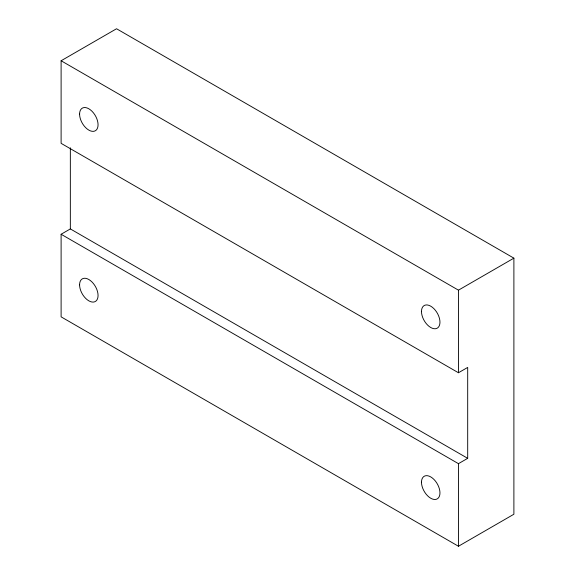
<?xml version="1.0" encoding="UTF-8"?>
<svg xmlns="http://www.w3.org/2000/svg" width="575" height="575" viewBox="0 0 575 575"><rect width="100%" height="100%" fill="white"/><g stroke="black" fill="none" stroke-linecap="round" stroke-linejoin="round"><path stroke-width="0.86" d="M61.108 60.763L116.545 28.75L513.892 258.153L513.892 514.237L458.455 546.25L61.108 316.847L61.108 234.255L70.344 228.922L467.691 458.325L467.691 367.418L458.455 372.751L61.108 143.347L61.108 60.763L458.455 290.167L513.892 258.153M61.108 234.255L458.455 463.666L467.691 458.325M458.455 290.167L458.455 372.751M458.455 463.666L458.455 546.25M70.344 147.818L70.344 228.922M79.587 284.833A13.067 7.547 60 0 0 93.445 302.076A13.067 7.547 60 0 0 93.445 283.597A13.067 7.547 60 0 0 79.587 284.833M79.587 114.109A13.067 7.547 60 0 0 93.445 131.352A13.067 7.547 60 0 0 93.445 112.872A13.067 7.547 60 0 0 79.587 114.109M421.489 482.231A13.067 7.547 60 0 0 435.347 499.474A13.067 7.547 60 0 0 435.347 480.995A13.067 7.547 60 0 0 421.489 482.231M421.489 311.506A13.067 7.547 60 0 0 435.347 328.749A13.067 7.547 60 0 0 435.347 310.27A13.067 7.547 60 0 0 421.489 311.506"/></g></svg>
